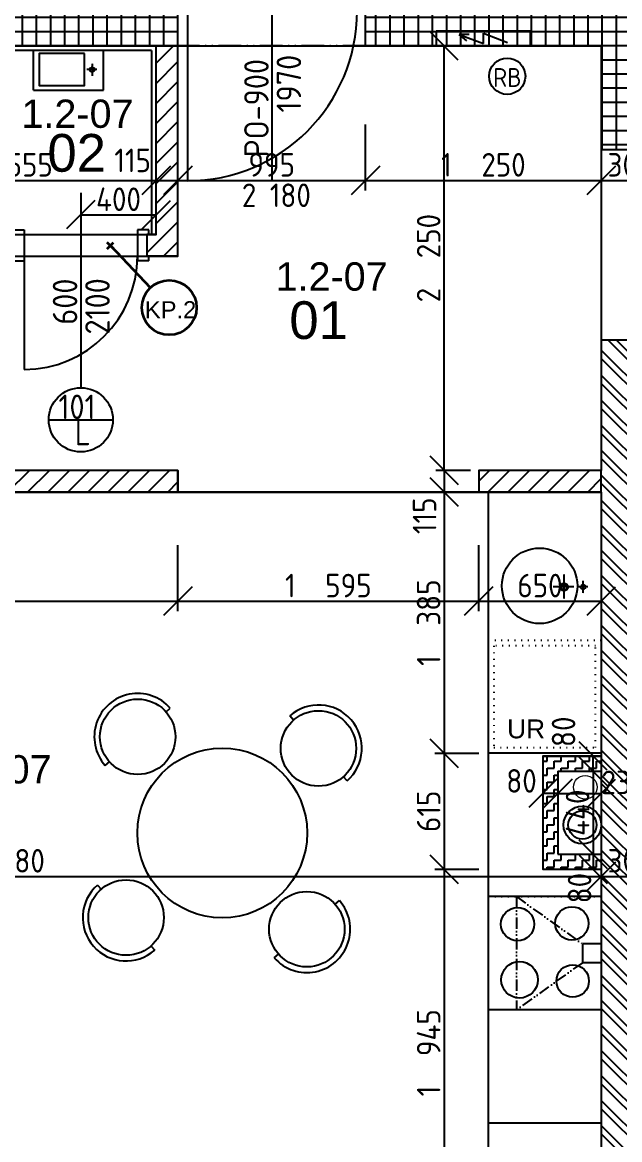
# Model space of a CAD drawing. Extents: x 4511820 to 5180432, y -1526536 to -944957.
# Drawn here: x 4990801 to 4993968, y -1344303 to -1338380 of the extents above; entities that cross this region are included whole.
import ezdxf

# ---------------------------------------------------------------- set-up
doc = ezdxf.new("R2010")
doc.units = 0
doc.header["$MEASUREMENT"] = 0
for name, pattern in [('ACAD_ISO07W100', [3.5, 0.5, -3]), ('ACAD_ISO12W100', [22, 12, -3, 0.5, -3, 0.5, -3]), ('DASHED', [0.75, 0.5, -0.25])]:
    doc.linetypes.add(name, pattern=pattern)
doc.layers.get('0').update_dxf_attribs({"linetype": 'CONTINUOUS'})
doc.layers.get('Defpoints').update_dxf_attribs({"color": 61, "linetype": 'CONTINUOUS'})
for name, color, linetype in [('DVERE', 45, 'CONTINUOUS'), ('KÓTY', 4, 'CONTINUOUS'), ('MÚRY', 1, 'CONTINUOUS'), ('Plochy', 41, 'CONTINUOUS'), ('POPIS', 7, 'CONTINUOUS'), ('POZEMOK', 7, 'CONTINUOUS'), ('TENKÁ', 7, 'CONTINUOUS'), ('ZARIADENIE', 47, 'CONTINUOUS'), ('ZARIADENIE1', 145, 'CONTINUOUS'), ('ZARIADOVACIE', 144, 'CONTINUOUS'), ('ZZ-elektro', 221, 'CONTINUOUS'), ('zz-vetr', 52, 'CONTINUOUS'), ('ŠRAFY', 82, 'CONTINUOUS')]:
    doc.layers.add(name, color=color, linetype=linetype)
doc.layers.add('preklady', color=74, linetype='CONTINUOUS', lineweight=35)
doc.layers.add('zz-kanal-splaskova', color=37, linetype='CONTINUOUS', lineweight=18)
doc.styles.add('ARIAL', font='arial.ttf')
doc.styles.add('STYLE1', font='isocp.shx')
doc.dimstyles.new('STANDARD-50', dxfattribs={"dimtxt": 125, "dimasz": 150, "dimexe": 10, "dimexo": 200, "dimgap": 20, "dimtad": 1, "dimdsep": 46, "dimlunit": 6, "dimtxsty": 'STYLE1', "dimblk1": 'OBLIQUE', "dimblk2": 'OBLIQUE', "dimsah": 1, "dimcen": 2.5, "dimse1": 1, "dimse2": 1, "dimadec": 0, "dimazin": 0, "dimtfac": 1, "dimtmove": 1, "dimatfit": 3, "dimldrblk": 'OBLIQUE', "dimfxl": 1, "dimtolj": 1, "dimtzin": 0, "dimarcsym": 0})
pattern_1 = [(90, (-3307273.674, 493071.734), (-75, 1e-14), []), (180, (-3307273.674, 493071.734), (-1e-14, -75), [])]
pattern_2 = [(45, (515270.5, 128041), (-53.0330086, 53.0330086), [])]

# ---------------------------------------------------------------- blocks, each defined once
blk = doc.blocks.new('_OBLIQUE')
at = {"color": 0, "linetype": 'ByBlock'}
blk.add_line((-0.5, -0.5), (0.5, 0.5), dxfattribs=at)
blk = doc.blocks.new('*D22126')
at = {"layer": 'Defpoints', "color": 0}
for p in [(4980571, -1338425.2), (5007401, -1346445.2), (4980571, -1348214.9)]:
    blk.add_point(p, dxfattribs=at)
at = {"layer": 'KÓTY', "color": 0, "lineweight": -2}
blk.add_line((5007401, -1348214.9), (4980571, -1348214.9), dxfattribs=at)
at = {"layer": 'KÓTY', "color": 0, "linetype": 'ByBlock', "lineweight": -2, "xscale": 150, "yscale": 150, "zscale": 150, "rotation": 180}
blk.add_blockref('_OBLIQUE', (4980571, -1348214.9), dxfattribs=at)
at = {"layer": 'KÓTY', "color": 0, "linetype": 'ByBlock', "lineweight": -2, "xscale": 150, "yscale": 150, "zscale": 150}
blk.add_blockref('_OBLIQUE', (5007401, -1348214.9), dxfattribs=at)
at = {"layer": 'KÓTY', "color": 0, "insert": (4993986, -1348132.3), "char_height": 125, "attachment_point": 5, "style": 'STYLE1'}
blk.add_mtext('\\A1;26ﾠ830', dxfattribs=at)
blk = doc.blocks.new('*D22128')
at = {"layer": 'Defpoints', "color": 0}
for p in [(4980571, -1342545.2), (5040921, -1342545.2), (5040921, -1348564.9)]:
    blk.add_point(p, dxfattribs=at)
at = {"layer": 'KÓTY', "color": 0, "lineweight": -2}
blk.add_line((4980571, -1348564.9), (5040921, -1348564.9), dxfattribs=at)
at = {"layer": 'KÓTY', "color": 0, "linetype": 'ByBlock', "lineweight": -2, "xscale": 150, "yscale": 150, "zscale": 150, "rotation": 180}
blk.add_blockref('_OBLIQUE', (4980571, -1348564.9), dxfattribs=at)
at = {"layer": 'KÓTY', "color": 0, "linetype": 'ByBlock', "lineweight": -2, "xscale": 150, "yscale": 150, "zscale": 150}
blk.add_blockref('_OBLIQUE', (5040921, -1348564.9), dxfattribs=at)
at = {"layer": 'KÓTY', "color": 0, "insert": (5010746, -1348482.3), "char_height": 125, "attachment_point": 5, "style": 'STYLE1'}
blk.add_mtext('\\A1;60ﾠ350', dxfattribs=at)
blk = doc.blocks.new('*D22129')
at = {"layer": 'Defpoints', "color": 0}
for p in [(4980951, -1342545.2), (4993951, -1345195.2), (4980951, -1349264.9)]:
    blk.add_point(p, dxfattribs=at)
at = {"layer": 'KÓTY', "color": 0, "lineweight": -2}
blk.add_line((4993951, -1349264.9), (4980951, -1349264.9), dxfattribs=at)
at = {"layer": 'KÓTY', "color": 0, "linetype": 'ByBlock', "lineweight": -2, "xscale": 150, "yscale": 150, "zscale": 150, "rotation": 180}
blk.add_blockref('_OBLIQUE', (4980951, -1349264.9), dxfattribs=at)
at = {"layer": 'KÓTY', "color": 0, "linetype": 'ByBlock', "lineweight": -2, "xscale": 150, "yscale": 150, "zscale": 150}
blk.add_blockref('_OBLIQUE', (4993951, -1349264.9), dxfattribs=at)
at = {"layer": 'KÓTY', "color": 0, "insert": (4987451, -1349182.3), "char_height": 125, "attachment_point": 5, "style": 'STYLE1'}
blk.add_mtext('\\A1;13ﾠ000', dxfattribs=at)
blk = doc.blocks.new('stol kruh')
at = {"layer": 'ZARIADENIE', "ltscale": 0.25}
for p, q in [((4441014, -1342243.9), (4441036.5, -1342224.1)), ((4441690.1, -1342287.3), (4441670.3, -1342264.8)), ((4440690.9, -1342527.6), (4440713.4, -1342507.8)), ((4441974.3, -1342610), (4441954.5, -1342587.5)), ((4440650.1, -1343161.8), (4440670, -1343184.3)), ((4441910.8, -1343263.8), (4441933.3, -1343244)), ((4440934.3, -1343484.5), (4440954.1, -1343507)), ((4441588.1, -1343548), (4441610.6, -1343528.2))]:
    blk.add_line(p, q, dxfattribs=at)
for centre, radius in [((4440863.7, -1342375.8), 200), ((4441822.3, -1342437.4), 200), ((4441312.2, -1342885.9), 450), ((4440802.1, -1343334.4), 200), ((4441760.7, -1343396), 200)]:
    blk.add_circle(centre, radius, dxfattribs=at)
for centre, start, end in [((4440863.7, -1342375.8), 41.28281, 221.28281), ((4441822.3, -1342437.4), 311.3675, 131.3675), ((4440802.1, -1343334.4), 131.3675, 311.3675), ((4441760.7, -1343396), 221.3675, 41.3675)]:
    blk.add_arc(centre, 230, start, end, dxfattribs=at)
blk = doc.blocks.new('*D22775')
at = {"layer": 'Defpoints', "color": 0}
for p in [(4987491, -1342907.5), (4993871, -1342907.5), (4993871, -1342907.5)]:
    blk.add_point(p, dxfattribs=at)
at = {"layer": 'KÓTY', "color": 0, "lineweight": -2}
blk.add_line((4987491, -1342907.5), (4993871, -1342907.5), dxfattribs=at)
at = {"layer": 'KÓTY', "color": 0, "linetype": 'ByBlock', "lineweight": -2, "xscale": 150, "yscale": 150, "zscale": 150, "rotation": 180}
blk.add_blockref('_OBLIQUE', (4987491, -1342907.5), dxfattribs=at)
at = {"layer": 'KÓTY', "color": 0, "linetype": 'ByBlock', "lineweight": -2, "xscale": 150, "yscale": 150, "zscale": 150}
blk.add_blockref('_OBLIQUE', (4993871, -1342907.5), dxfattribs=at)
at = {"layer": 'KÓTY', "color": 0, "insert": (4990681, -1342825), "char_height": 125, "attachment_point": 5, "style": 'STYLE1'}
blk.add_mtext('\\A1;6ﾠ380', dxfattribs=at)
blk = doc.blocks.new('*D22776')
at = {"layer": 'Defpoints', "color": 0}
for p in [(4993871, -1342907.5), (4994171, -1342907.5), (4994171, -1342907.5)]:
    blk.add_point(p, dxfattribs=at)
at = {"layer": 'KÓTY', "color": 0, "lineweight": -2}
blk.add_line((4993871, -1342907.5), (4994171, -1342907.5), dxfattribs=at)
at = {"layer": 'KÓTY', "color": 0, "linetype": 'ByBlock', "lineweight": -2, "xscale": 150, "yscale": 150, "zscale": 150, "rotation": 180}
blk.add_blockref('_OBLIQUE', (4993871, -1342907.5), dxfattribs=at)
at = {"layer": 'KÓTY', "color": 0, "linetype": 'ByBlock', "lineweight": -2, "xscale": 150, "yscale": 150, "zscale": 150}
blk.add_blockref('_OBLIQUE', (4994171, -1342907.5), dxfattribs=at)
at = {"layer": 'KÓTY', "color": 0, "insert": (4994021, -1342825), "char_height": 125, "attachment_point": 5, "style": 'STYLE1'}
blk.add_mtext('\\A1;300', dxfattribs=at)
blk = doc.blocks.new('*D22801')
at = {"layer": 'Defpoints', "color": 0}
for p in [(4991626, -1338505.2), (4992621, -1338505.2), (4992621, -1339218)]:
    blk.add_point(p, dxfattribs=at)
at = {"layer": 'KÓTY', "color": 0, "lineweight": -2}
blk.add_line((4991626, -1339218), (4992621, -1339218), dxfattribs=at)
at = {"layer": 'KÓTY', "color": 0, "linetype": 'ByBlock', "lineweight": -2, "xscale": 150, "yscale": 150, "zscale": 150, "rotation": 180}
blk.add_blockref('_OBLIQUE', (4991626, -1339218), dxfattribs=at)
at = {"layer": 'KÓTY', "color": 0, "linetype": 'ByBlock', "lineweight": -2, "xscale": 150, "yscale": 150, "zscale": 150}
blk.add_blockref('_OBLIQUE', (4992621, -1339218), dxfattribs=at)
at = {"layer": 'KÓTY', "color": 0, "insert": (4992123.5, -1339135.5), "char_height": 125, "attachment_point": 5, "style": 'STYLE1'}
blk.add_mtext('\\A1;995', dxfattribs=at)
blk = doc.blocks.new('*D22802')
at = {"layer": 'Defpoints', "color": 0}
for p in [(4992621, -1338505.2), (4993871, -1338505.2), (4993871, -1339218)]:
    blk.add_point(p, dxfattribs=at)
at = {"layer": 'KÓTY', "color": 0, "lineweight": -2}
blk.add_line((4992621, -1339218), (4993871, -1339218), dxfattribs=at)
at = {"layer": 'KÓTY', "color": 0, "linetype": 'ByBlock', "lineweight": -2, "xscale": 150, "yscale": 150, "zscale": 150, "rotation": 180}
blk.add_blockref('_OBLIQUE', (4992621, -1339218), dxfattribs=at)
at = {"layer": 'KÓTY', "color": 0, "linetype": 'ByBlock', "lineweight": -2, "xscale": 150, "yscale": 150, "zscale": 150}
blk.add_blockref('_OBLIQUE', (4993871, -1339218), dxfattribs=at)
at = {"layer": 'KÓTY', "color": 0, "insert": (4993246, -1339135.5), "char_height": 125, "attachment_point": 5, "style": 'STYLE1'}
blk.add_mtext('\\A1;1ﾠ250', dxfattribs=at)
blk = doc.blocks.new('*D22803')
at = {"layer": 'Defpoints', "color": 0}
for p in [(4993871, -1338505.2), (4994171, -1339218), (4994171, -1339218)]:
    blk.add_point(p, dxfattribs=at)
at = {"layer": 'KÓTY', "color": 0, "lineweight": -2}
blk.add_line((4993871, -1339218), (4994171, -1339218), dxfattribs=at)
at = {"layer": 'KÓTY', "color": 0, "linetype": 'ByBlock', "lineweight": -2, "xscale": 150, "yscale": 150, "zscale": 150, "rotation": 180}
blk.add_blockref('_OBLIQUE', (4993871, -1339218), dxfattribs=at)
at = {"layer": 'KÓTY', "color": 0, "linetype": 'ByBlock', "lineweight": -2, "xscale": 150, "yscale": 150, "zscale": 150}
blk.add_blockref('_OBLIQUE', (4994171, -1339218), dxfattribs=at)
at = {"layer": 'KÓTY', "color": 0, "insert": (4994021, -1339135.5), "char_height": 125, "attachment_point": 5, "style": 'STYLE1'}
blk.add_mtext('\\A1;300', dxfattribs=at)
blk = doc.blocks.new('*D22810')
at = {"layer": 'Defpoints', "color": 0}
for p in [(4989956, -1338505.2), (4991511, -1338505.2), (4991511, -1339218)]:
    blk.add_point(p, dxfattribs=at)
at = {"layer": 'KÓTY', "color": 0, "lineweight": -2}
blk.add_line((4989956, -1339218), (4991511, -1339218), dxfattribs=at)
at = {"layer": 'KÓTY', "color": 0, "linetype": 'ByBlock', "lineweight": -2, "xscale": 150, "yscale": 150, "zscale": 150, "rotation": 180}
blk.add_blockref('_OBLIQUE', (4989956, -1339218), dxfattribs=at)
at = {"layer": 'KÓTY', "color": 0, "linetype": 'ByBlock', "lineweight": -2, "xscale": 150, "yscale": 150, "zscale": 150}
blk.add_blockref('_OBLIQUE', (4991511, -1339218), dxfattribs=at)
at = {"layer": 'KÓTY', "color": 0, "insert": (4990733.5, -1339135.5), "char_height": 125, "attachment_point": 5, "style": 'STYLE1'}
blk.add_mtext('\\A1;1ﾠ555', dxfattribs=at)
blk = doc.blocks.new('*D22811')
at = {"layer": 'Defpoints', "color": 0}
for p in [(4991511, -1339218), (4991626, -1339218), (4991626, -1339218)]:
    blk.add_point(p, dxfattribs=at)
at = {"layer": 'KÓTY', "color": 0, "lineweight": -2}
blk.add_line((4991511, -1339218), (4991626, -1339218), dxfattribs=at)
at = {"layer": 'KÓTY', "color": 0, "linetype": 'ByBlock', "lineweight": -2, "xscale": 150, "yscale": 150, "zscale": 150, "rotation": 180}
blk.add_blockref('_OBLIQUE', (4991511, -1339218), dxfattribs=at)
at = {"layer": 'KÓTY', "color": 0, "linetype": 'ByBlock', "lineweight": -2, "xscale": 150, "yscale": 150, "zscale": 150}
blk.add_blockref('_OBLIQUE', (4991626, -1339218), dxfattribs=at)
at = {"layer": 'KÓTY', "color": 0, "insert": (4991386, -1339112), "char_height": 125, "attachment_point": 5, "style": 'STYLE1'}
blk.add_mtext('\\A1;115', dxfattribs=at)
blk = doc.blocks.new('*D22826')
at = {"layer": 'Defpoints', "color": 0}
for p in [(4991511, -1339400.5), (4991111, -1339505.2), (4991511, -1339505.2)]:
    blk.add_point(p, dxfattribs=at)
at = {"layer": 'KÓTY', "color": 0, "lineweight": -2}
blk.add_line((4991111, -1339400.5), (4991511, -1339400.5), dxfattribs=at)
at = {"layer": 'KÓTY', "color": 0, "linetype": 'ByBlock', "lineweight": -2, "xscale": 150, "yscale": 150, "zscale": 150, "rotation": 180}
blk.add_blockref('_OBLIQUE', (4991111, -1339400.5), dxfattribs=at)
at = {"layer": 'KÓTY', "color": 0, "linetype": 'ByBlock', "lineweight": -2, "xscale": 150, "yscale": 150, "zscale": 150}
blk.add_blockref('_OBLIQUE', (4991511, -1339400.5), dxfattribs=at)
at = {"layer": 'KÓTY', "color": 0, "insert": (4991311, -1339318), "char_height": 125, "attachment_point": 5, "style": 'STYLE1'}
blk.add_mtext('\\A1;400', dxfattribs=at)
blk = doc.blocks.new('*D22830')
at = {"layer": 'Defpoints', "color": 0}
for p in [(4987491, -1340870.2), (4991626, -1340870.2), (4991626, -1341448.5)]:
    blk.add_point(p, dxfattribs=at)
at = {"layer": 'KÓTY', "color": 0, "lineweight": -2}
blk.add_line((4987491, -1341448.5), (4991626, -1341448.5), dxfattribs=at)
at = {"layer": 'KÓTY', "color": 0, "linetype": 'ByBlock', "lineweight": -2, "xscale": 150, "yscale": 150, "zscale": 150, "rotation": 180}
blk.add_blockref('_OBLIQUE', (4987491, -1341448.5), dxfattribs=at)
at = {"layer": 'KÓTY', "color": 0, "linetype": 'ByBlock', "lineweight": -2, "xscale": 150, "yscale": 150, "zscale": 150}
blk.add_blockref('_OBLIQUE', (4991626, -1341448.5), dxfattribs=at)
at = {"layer": 'KÓTY', "color": 0, "insert": (4989558.5, -1341366), "char_height": 125, "attachment_point": 5, "style": 'STYLE1'}
blk.add_mtext('\\A1;4ﾠ135', dxfattribs=at)
blk = doc.blocks.new('*D22833')
at = {"layer": 'Defpoints', "color": 0}
for p in [(4992871, -1338505.2), (4993038, -1338505.2), (4993221, -1340755.2)]:
    blk.add_point(p, dxfattribs=at)
at = {"layer": 'KÓTY', "color": 0, "lineweight": -2}
blk.add_line((4993038, -1340755.2), (4993038, -1338505.2), dxfattribs=at)
at = {"layer": 'KÓTY', "color": 0, "linetype": 'ByBlock', "lineweight": -2, "xscale": 150, "yscale": 150, "zscale": 150}
for p, rotation in [((4993038, -1338505.2), 90), ((4993038, -1340755.2), 270)]:
    blk.add_blockref('_OBLIQUE', p, dxfattribs=dict(at, rotation=rotation))
at = {"layer": 'KÓTY', "color": 0, "insert": (4992955.5, -1339630.2), "char_height": 125, "attachment_point": 5, "rotation": 90, "style": 'STYLE1'}
blk.add_mtext('\\A1;2ﾠ250', dxfattribs=at)
blk = doc.blocks.new('*D22834')
at = {"layer": 'Defpoints', "color": 0}
for p in [(4993221, -1340755.2), (4992871, -1340870.2), (4993038, -1340870.2)]:
    blk.add_point(p, dxfattribs=at)
at = {"layer": 'KÓTY', "color": 0, "lineweight": -2}
blk.add_line((4993038, -1340755.2), (4993038, -1340870.2), dxfattribs=at)
at = {"layer": 'KÓTY', "color": 0, "linetype": 'ByBlock', "lineweight": -2, "xscale": 150, "yscale": 150, "zscale": 150}
for p, rotation in [((4993038, -1340755.2), 90), ((4993038, -1340870.2), 270)]:
    blk.add_blockref('_OBLIQUE', p, dxfattribs=dict(at, rotation=rotation))
at = {"layer": 'KÓTY', "color": 0, "insert": (4992934, -1340996), "char_height": 125, "attachment_point": 5, "rotation": 90, "style": 'STYLE1'}
blk.add_mtext('\\A1;115', dxfattribs=at)
blk = doc.blocks.new('*D22835')
at = {"layer": 'Defpoints', "color": 0}
for p in [(4993641, -1342335.2), (4993871, -1342335.2), (4993871, -1342467.5)]:
    blk.add_point(p, dxfattribs=at)
at = {"layer": 'KÓTY', "color": 0, "lineweight": -2}
blk.add_line((4993641, -1342467.5), (4993871, -1342467.5), dxfattribs=at)
at = {"layer": 'KÓTY', "color": 0, "linetype": 'ByBlock', "lineweight": -2, "xscale": 150, "yscale": 150, "zscale": 150, "rotation": 180}
blk.add_blockref('_OBLIQUE', (4993641, -1342467.5), dxfattribs=at)
at = {"layer": 'KÓTY', "color": 0, "linetype": 'ByBlock', "lineweight": -2, "xscale": 150, "yscale": 150, "zscale": 150}
blk.add_blockref('_OBLIQUE', (4993871, -1342467.5), dxfattribs=at)
at = {"layer": 'KÓTY', "color": 0, "insert": (4993988.5, -1342409.5), "char_height": 125, "attachment_point": 5, "style": 'STYLE1'}
blk.add_mtext('\\A1;230', dxfattribs=at)
blk = doc.blocks.new('*D22836')
at = {"layer": 'Defpoints', "color": 0}
for p in [(4993561, -1342467.5), (4993561, -1342467.5), (4993641, -1342467.5)]:
    blk.add_point(p, dxfattribs=at)
at = {"layer": 'KÓTY', "color": 0, "lineweight": -2}
blk.add_line((4993641, -1342467.5), (4993561, -1342467.5), dxfattribs=at)
at = {"layer": 'KÓTY', "color": 0, "linetype": 'ByBlock', "lineweight": -2, "xscale": 150, "yscale": 150, "zscale": 150, "rotation": 180}
blk.add_blockref('_OBLIQUE', (4993561, -1342467.5), dxfattribs=at)
at = {"layer": 'KÓTY', "color": 0, "linetype": 'ByBlock', "lineweight": -2, "xscale": 150, "yscale": 150, "zscale": 150}
blk.add_blockref('_OBLIQUE', (4993641, -1342467.5), dxfattribs=at)
at = {"layer": 'KÓTY', "color": 0, "insert": (4993448, -1342401.5), "char_height": 125, "attachment_point": 5, "style": 'STYLE1'}
blk.add_mtext('\\A1;80', dxfattribs=at)
blk = doc.blocks.new('*D22837')
at = {"layer": 'Defpoints', "color": 0}
for p in [(4993828, -1342270.2), (4993828, -1342270.2), (4993828, -1342350.2)]:
    blk.add_point(p, dxfattribs=at)
at = {"layer": 'KÓTY', "color": 0, "lineweight": -2}
blk.add_line((4993828, -1342350.2), (4993828, -1342270.2), dxfattribs=at)
at = {"layer": 'KÓTY', "color": 0, "linetype": 'ByBlock', "lineweight": -2, "xscale": 150, "yscale": 150, "zscale": 150}
for p, rotation in [((4993828, -1342270.2), 90), ((4993828, -1342350.2), 270)]:
    blk.add_blockref('_OBLIQUE', p, dxfattribs=dict(at, rotation=rotation))
at = {"layer": 'KÓTY', "color": 0, "insert": (4993671, -1342141), "char_height": 125, "attachment_point": 5, "rotation": 90, "style": 'STYLE1'}
blk.add_mtext('\\A1;80', dxfattribs=at)
blk = doc.blocks.new('*D22838')
at = {"layer": 'Defpoints', "color": 0}
for p in [(4993701, -1342790.2), (4993701, -1342870.2), (4993828, -1342870.2)]:
    blk.add_point(p, dxfattribs=at)
at = {"layer": 'KÓTY', "color": 0, "lineweight": -2}
blk.add_line((4993828, -1342790.2), (4993828, -1342870.2), dxfattribs=at)
at = {"layer": 'KÓTY', "color": 0, "linetype": 'ByBlock', "lineweight": -2, "xscale": 150, "yscale": 150, "zscale": 150}
for p, rotation in [((4993828, -1342790.2), 90), ((4993828, -1342870.2), 270)]:
    blk.add_blockref('_OBLIQUE', p, dxfattribs=dict(at, rotation=rotation))
at = {"layer": 'KÓTY', "color": 0, "insert": (4993756, -1342970), "char_height": 125, "attachment_point": 5, "rotation": 90, "style": 'STYLE1'}
blk.add_mtext('\\A1;80', dxfattribs=at)
blk = doc.blocks.new('*D22839')
at = {"layer": 'Defpoints', "color": 0}
for p in [(4993871, -1340870.2), (4993038, -1342255.2), (4993621, -1342255.2)]:
    blk.add_point(p, dxfattribs=at)
at = {"layer": 'KÓTY', "color": 0, "lineweight": -2}
blk.add_line((4993038, -1340870.2), (4993038, -1342255.2), dxfattribs=at)
at = {"layer": 'KÓTY', "color": 0, "linetype": 'ByBlock', "lineweight": -2, "xscale": 150, "yscale": 150, "zscale": 150}
for p, rotation in [((4993038, -1340870.2), 90), ((4993038, -1342255.2), 270)]:
    blk.add_blockref('_OBLIQUE', p, dxfattribs=dict(at, rotation=rotation))
at = {"layer": 'KÓTY', "color": 0, "insert": (4992955.5, -1341562.7), "char_height": 125, "attachment_point": 5, "rotation": 90, "style": 'STYLE1'}
blk.add_mtext('\\A1;1ﾠ385', dxfattribs=at)
blk = doc.blocks.new('*D22840')
at = {"layer": 'Defpoints', "color": 0}
for p in [(4993621, -1342255.2), (4993038, -1342870.2), (4993621, -1342870.2)]:
    blk.add_point(p, dxfattribs=at)
at = {"layer": 'KÓTY', "color": 0, "lineweight": -2}
blk.add_line((4993038, -1342255.2), (4993038, -1342870.2), dxfattribs=at)
at = {"layer": 'KÓTY', "color": 0, "linetype": 'ByBlock', "lineweight": -2, "xscale": 150, "yscale": 150, "zscale": 150}
for p, rotation in [((4993038, -1342255.2), 90), ((4993038, -1342870.2), 270)]:
    blk.add_blockref('_OBLIQUE', p, dxfattribs=dict(at, rotation=rotation))
at = {"layer": 'KÓTY', "color": 0, "insert": (4992955.5, -1342562.7), "char_height": 125, "attachment_point": 5, "rotation": 90, "style": 'STYLE1'}
blk.add_mtext('\\A1;615', dxfattribs=at)
blk = doc.blocks.new('*D22841')
at = {"layer": 'Defpoints', "color": 0}
for p in [(4993621, -1342870.2), (4993038, -1344815.2), (4993621, -1344815.2)]:
    blk.add_point(p, dxfattribs=at)
at = {"layer": 'KÓTY', "color": 0, "lineweight": -2}
blk.add_line((4993038, -1342870.2), (4993038, -1344815.2), dxfattribs=at)
at = {"layer": 'KÓTY', "color": 0, "linetype": 'ByBlock', "lineweight": -2, "xscale": 150, "yscale": 150, "zscale": 150}
for p, rotation in [((4993038, -1342870.2), 90), ((4993038, -1344815.2), 270)]:
    blk.add_blockref('_OBLIQUE', p, dxfattribs=dict(at, rotation=rotation))
at = {"layer": 'KÓTY', "color": 0, "insert": (4992955.5, -1343842.7), "char_height": 125, "attachment_point": 5, "rotation": 90, "style": 'STYLE1'}
blk.add_mtext('\\A1;1ﾠ945', dxfattribs=at)
blk = doc.blocks.new('*D23391')
at = {"layer": 'Defpoints', "color": 0}
for p in [(4993828, -1342350.2), (4993828, -1342790.2), (4993828, -1342790.2)]:
    blk.add_point(p, dxfattribs=at)
at = {"layer": 'KÓTY', "color": 0, "lineweight": -2}
blk.add_line((4993828, -1342350.2), (4993828, -1342790.2), dxfattribs=at)
at = {"layer": 'KÓTY', "color": 0, "linetype": 'ByBlock', "lineweight": -2, "xscale": 150, "yscale": 150, "zscale": 150}
for p, rotation in [((4993828, -1342350.2), 90), ((4993828, -1342790.2), 270)]:
    blk.add_blockref('_OBLIQUE', p, dxfattribs=dict(at, rotation=rotation))
at = {"layer": 'KÓTY', "color": 0, "insert": (4993745.5, -1342570.2), "char_height": 125, "attachment_point": 5, "rotation": 90, "style": 'STYLE1'}
blk.add_mtext('\\A1;440', dxfattribs=at)
blk = doc.blocks.new('*D31579')
at = {"layer": 'Defpoints', "color": 0}
for p in [(4991626, -1340870.2), (4993221, -1340870.2), (4993221, -1341448.5)]:
    blk.add_point(p, dxfattribs=at)
at = {"layer": 'KÓTY', "color": 0, "lineweight": -2, "ltscale": 25}
blk.add_line((4991626, -1341448.5), (4993221, -1341448.5), dxfattribs=at)
at = {"layer": 'KÓTY', "color": 0, "linetype": 'ByBlock', "lineweight": -2, "xscale": 150, "yscale": 150, "zscale": 150, "rotation": 180}
blk.add_blockref('_OBLIQUE', (4991626, -1341448.5), dxfattribs=at)
at = {"layer": 'KÓTY', "color": 0, "linetype": 'ByBlock', "lineweight": -2, "xscale": 150, "yscale": 150, "zscale": 150}
blk.add_blockref('_OBLIQUE', (4993221, -1341448.5), dxfattribs=at)
at = {"layer": 'KÓTY', "color": 0, "insert": (4992423.5, -1341366), "char_height": 125, "attachment_point": 5, "style": 'STYLE1'}
blk.add_mtext('\\A1;1ﾠ595', dxfattribs=at)
blk = doc.blocks.new('*D31580')
at = {"layer": 'Defpoints', "color": 0}
for p in [(4993221, -1340870.2), (4993871, -1340870.2), (4993871, -1341448.5)]:
    blk.add_point(p, dxfattribs=at)
at = {"layer": 'KÓTY', "color": 0, "lineweight": -2, "ltscale": 25}
blk.add_line((4993221, -1341448.5), (4993871, -1341448.5), dxfattribs=at)
at = {"layer": 'KÓTY', "color": 0, "linetype": 'ByBlock', "lineweight": -2, "xscale": 150, "yscale": 150, "zscale": 150, "rotation": 180}
blk.add_blockref('_OBLIQUE', (4993221, -1341448.5), dxfattribs=at)
at = {"layer": 'KÓTY', "color": 0, "linetype": 'ByBlock', "lineweight": -2, "xscale": 150, "yscale": 150, "zscale": 150}
blk.add_blockref('_OBLIQUE', (4993871, -1341448.5), dxfattribs=at)
at = {"layer": 'KÓTY', "color": 0, "insert": (4993546, -1341366), "char_height": 125, "attachment_point": 5, "style": 'STYLE1'}
blk.add_mtext('\\A1;650', dxfattribs=at)

msp = doc.modelspace()

# ---------------------------------------------------------------- hatches: boundary and pattern name
at = {"layer": 'ŠRAFY', "ltscale": 0.25}
h = msp.add_hatch(dxfattribs=at)
h.set_pattern_fill('ANSI37', color=256, scale=600, angle=45)
h.set_pattern_definition(pattern_1)
h.paths.add_polyline_path([(4992626, -1338320.191), (4992621, -1338320.191), (4992621, -1338505.191), (4993871, -1338505.191), (4993871, -1339055.191), (4994171, -1339055.191), (4994171, -1338375.191), (4994171, -1338210.191), (4994171, -1337930.191), (4993986, -1337930.191), (4993986, -1337895.191), (4993871, -1337895.191), (4993871, -1338205.191), (4992626, -1338205.191)])
h = msp.add_hatch(dxfattribs=at)
h.set_pattern_fill('ANSI37', color=256, scale=600, angle=45)
h.set_pattern_definition(pattern_1)
h.paths.add_polyline_path([(4990196, -1338205.191), (4990116, -1338205.191), (4988246, -1338205.191), (4988081, -1338205.191), (4987376, -1338205.191), (4987376, -1338505.191), (4987491, -1338505.191), (4989841, -1338505.191), (4989956, -1338505.191), (4991511, -1338505.191), (4991626, -1338505.191), (4991626, -1338320.191), (4991671, -1338320.191), (4991671, -1338205.191)])
h = msp.add_hatch(dxfattribs=at)
h.set_pattern_fill('ANSI31', color=256, scale=600, style=0)
h.set_pattern_definition(pattern_2)
h.paths.add_polyline_path([(4991461, -1339505.191), (4991461, -1339620.191), (4991471, -1339620.191), (4991626, -1339620.191), (4991626, -1338505.191), (4991511, -1338505.191), (4991511, -1339505.191), (4991486, -1339505.191), (4991471, -1339505.191)])
at = {"layer": 'ŠRAFY'}
h = msp.add_hatch(dxfattribs=at)
h.set_pattern_fill('ANSI32', color=256, scale=250, angle=90)
h.paths.add_polyline_path([(4993871, -1342255.191), (4993871, -1342335.191), (4993871, -1342535.191), (4993871, -1342615.191), (4993871, -1343015.191), (4993871, -1343265.191), (4993871, -1343365.191), (4993871, -1343615.191), (4993871, -1344215.191), (4993871, -1344815.191), (4994171, -1344815.191), (4994171, -1340180.191), (4994171, -1340065.191), (4993871, -1340065.191), (4993871, -1340755.191), (4993871, -1340870.191), (4993871, -1341655.191)])
at = {"layer": 'ŠRAFY', "ltscale": 0.25}
h = msp.add_hatch(dxfattribs=at)
h.set_pattern_fill('ANSI31', color=256, scale=600, style=0)
h.set_pattern_definition(pattern_2)
h.paths.add_polyline_path([(4987491, -1340870.191), (4991626, -1340870.191), (4991626, -1340755.191), (4989956, -1340755.191), (4989956, -1340705.191), (4989841, -1340705.191), (4989841, -1340755.191), (4987491, -1340755.191)])
h = msp.add_hatch(dxfattribs=at)
h.set_pattern_fill('ANSI31', color=256, scale=600, style=0)
h.set_pattern_definition(pattern_2)
h.paths.add_polyline_path([(4993871, -1340870.191), (4993871, -1340755.191), (4993221, -1340755.191), (4993221, -1340870.191)])
h = msp.add_hatch(dxfattribs=at)
h.set_pattern_fill('ZIGZAG', color=256, scale=300, style=0)
h.set_pattern_definition([(0, (-68841.5, 128041), (37.5, 37.5), [37.5, -37.5]), (90, (-68804, 128041), (-37.5, 37.5), [37.5, -37.5])])
h.paths.add_polyline_path([(4993871, -1342270.191), (4993561, -1342270.191), (4993561, -1342870.191), (4993871, -1342870.191), (4993871, -1342790.191), (4993641, -1342790.191), (4993641, -1342350.191), (4993871, -1342350.191)])

# ---------------------------------------------------------------- linework, layer by layer
at = {"layer": 'DVERE', "ltscale": 0.25}
for p, q in [((4992126, -1339220.191), (4992126, -1337740.691)), ((4991111, -1339283.535), (4991111, -1340317.191)), ((4990751, -1339480.191), (4990811, -1339480.191)), ((4990811, -1339480.191), (4990811, -1339645.191)), ((4990811, -1339505.191), (4991411, -1339505.191)), ((4991411, -1339480.191), (4991411, -1339645.191)), ((4991471, -1339480.191), (4991411, -1339480.191)), ((4991471, -1339505.191), (4991471, -1339480.191)), ((4990751, -1339645.191), (4990811, -1339645.191)), ((4990811, -1339620.191), (4991411, -1339620.191)), ((4990811, -1339620.191), (4990811, -1340220.191)), ((4991471, -1339645.191), (4991411, -1339645.191)), ((4991471, -1339645.191), (4991471, -1339620.191)), ((4990941, -1340487.191), (4991281, -1340487.191))]:
    msp.add_line(p, q, dxfattribs=at)
at = {"layer": 'DVERE'}
msp.add_line((4991676, -1338320.191), (4991676, -1339220.191), dxfattribs=at)
at = {"layer": 'DVERE', "ltscale": 0.25}
msp.add_circle((4991111, -1340487.191), 170, dxfattribs=at)
at = {"layer": 'DVERE'}
msp.add_arc((4991676, -1338320.191), 900, 270, 0, dxfattribs=at)
at = {"layer": 'DVERE', "ltscale": 0.25}
msp.add_arc((4990811, -1339620.191), 600, 270, 0, dxfattribs=at)
at = {"layer": 'KÓTY', "ltscale": 25}
for p, q in [((4992621, -1339271.422), (4992621, -1338921.422)), ((4991626, -1341501.903), (4991626, -1341151.903)), ((4993221, -1341501.903), (4993221, -1341151.903))]:
    msp.add_line(p, q, dxfattribs=at)
at = {"layer": 'KÓTY'}
for p, q in [((4993177, -1340755.191), (4992994, -1340755.191)), ((4992989, -1342255.191), (4993222, -1342255.191)), ((4992989, -1342870.191), (4993222, -1342870.191))]:
    msp.add_line(p, q, dxfattribs=at)
at = {"layer": 'MÚRY', "ltscale": 0.25}
for p, q in [((4991626, -1339620.191), (4991626, -1338320.191)), ((4991511, -1339505.191), (4991511, -1338505.191)), ((4991511, -1339505.191), (4991461, -1339505.191)), ((4991461, -1339505.191), (4991461, -1339620.191)), ((4991626, -1339620.191), (4991461, -1339620.191))]:
    msp.add_line(p, q, dxfattribs=at)
at = {"layer": 'MÚRY'}
for p, q in [((4992621, -1338505.191), (4992621, -1338320.191)), ((4989956, -1338505.191), (4991511, -1338505.191)), ((4992621, -1338505.191), (4993871, -1338505.191)), ((4993871, -1338505.191), (4993871, -1339055.191)), ((4994171, -1339055.191), (4993871, -1339055.191)), ((4993871, -1340065.191), (4993871, -1340755.191)), ((4994171, -1340065.191), (4993871, -1340065.191)), ((4991626, -1340755.191), (4989956, -1340755.191)), ((4991626, -1340755.191), (4991626, -1340870.191)), ((4993871, -1340755.191), (4993221, -1340755.191)), ((4993221, -1340755.191), (4993221, -1340870.191)), ((4991626, -1340870.191), (4987491, -1340870.191)), ((4993871, -1340870.191), (4992871, -1340870.191)), ((4993871, -1340870.191), (4993871, -1342270.191)), ((4993561, -1342270.191), (4993871, -1342270.191)), ((4993561, -1342270.191), (4993561, -1342870.191)), ((4993641, -1342350.191), (4993641, -1342790.191)), ((4993641, -1342350.191), (4993871, -1342350.191)), ((4993871, -1342350.191), (4993871, -1342790.191)), ((4993641, -1342790.191), (4993871, -1342790.191)), ((4993561, -1342870.191), (4993871, -1342870.191)), ((4993871, -1342870.191), (4993871, -1344815.191))]:
    msp.add_line(p, q, dxfattribs=at)
at = {"layer": 'Plochy'}
for points in [[(4989956, -1340755.191), (4989956, -1339620.191), (4991626, -1339620.191), (4991626, -1338505.191), (4993871, -1338505.191), (4993871, -1340755.191), (4993221, -1340755.191), (4993221, -1340870.191), (4991626, -1340870.191), (4991626, -1340755.191)], [(4991511, -1338505.191), (4990071, -1338505.191), (4990071, -1339505.191), (4991511, -1339505.191)], [(4987491, -1340870.191), (4993871, -1340870.191), (4993871, -1342270.191), (4993561, -1342270.191), (4993561, -1342870.191), (4993871, -1342870.191), (4993871, -1344815.191), (4987531, -1344815.191), (4987491, -1344815.191)]]:
    msp.add_lwpolyline(points, close=True, dxfattribs=at)
at = {"layer": 'POZEMOK'}
msp.add_line((4993871, -1342255.191), (4993271, -1342255.191), dxfattribs=at)
at = {"layer": 'preklady'}
for p, q in [((4991251.382, -1339580.616), (4991284.616, -1339547.382)), ((4991284.617, -1339580.617), (4991251.383, -1339547.383)), ((4991268, -1339564), (4991480.095, -1339787.101))]:
    msp.add_line(p, q, dxfattribs=at)
at = {"layer": 'preklady', "ltscale": 0.25}
msp.add_circle((4991580, -1339892.191), 145, dxfattribs=at)
at = {"layer": 'TENKÁ'}
for p, q in [((4991511, -1338505.191), (4991626, -1338505.191)), ((4993871, -1340870.191), (4993871, -1340755.191)), ((4993871, -1342270.191), (4993871, -1342350.191)), ((4993871, -1342790.191), (4993871, -1342870.191))]:
    msp.add_line(p, q, dxfattribs=at)
at = {"layer": 'TENKÁ', "linetype": 'ACAD_ISO12W100', "ltscale": 10}
for p, q in [((4992621, -1338505.191), (4991626, -1338505.191)), ((4993871, -1339055.191), (4993871, -1340065.191))]:
    msp.add_line(p, q, dxfattribs=at)
at = {"layer": 'TENKÁ', "ltscale": 0.25}
for q in [(4990096, -1338530.191), (4991486, -1339505.191)]:
    msp.add_line((4991486, -1338530.191), q, dxfattribs=at)
at = {"layer": 'TENKÁ', "linetype": 'ACAD_ISO07W100', "ltscale": 10}
msp.add_line((4992871, -1340870.191), (4991626, -1340870.191), dxfattribs=at)
at = {"layer": 'ZARIADENIE1', "color": 8, "ltscale": 0.25}
for p, q in [((4993271, -1340870.191), (4993271, -1344815.191)), ((4993871, -1343015.191), (4993271, -1343015.191)), ((4993771, -1343265.191), (4993771, -1343365.191)), ((4993871, -1343265.191), (4993771, -1343265.191)), ((4993871, -1343365.191), (4993771, -1343365.191)), ((4993871, -1343615.191), (4993271, -1343615.191)), ((4993871, -1343615.191), (4993271, -1343615.191)), ((4993871, -1343615.191), (4993271, -1343615.191)), ((4993871, -1344215.191), (4993271, -1344215.191))]:
    msp.add_line(p, q, dxfattribs=at)
at = {"layer": 'ZARIADENIE1', "color": 8, "linetype": 'DASHED'}
for p, q in [((4993674.231, -1341436.152), (4993674.231, -1341304.699)), ((4993774.654, -1341406.028), (4993774.654, -1341340.301)), ((4993724.896, -1341373.164), (4993615.351, -1341373.164)), ((4993799.301, -1341373.164), (4993747.268, -1341373.164))]:
    msp.add_line(p, q, dxfattribs=at)
at = {"layer": 'ZARIADENIE1', "color": 8, "linetype": 'ACAD_ISO07W100', "ltscale": 10}
for p, q in [((4993271, -1341655.191), (4993871, -1341655.191)), ((4993271, -1343015.191), (4993871, -1343015.191))]:
    msp.add_line(p, q, dxfattribs=at)
at = {"layer": 'ZARIADENIE1', "color": 8, "linetype": 'ACAD_ISO12W100', "ltscale": 5}
for p, q in [((4993421, -1343015.191), (4993771, -1343265.191)), ((4993421, -1343015.191), (4993421, -1343615.191)), ((4993771, -1343365.191), (4993421, -1343615.191))]:
    msp.add_line(p, q, dxfattribs=at)
at = {"layer": 'ZARIADENIE1', "color": 8, "linetype": 'ACAD_ISO07W100', "ltscale": 10}
msp.add_lwpolyline([(4993841, -1341685.191), (4993301, -1341685.191), (4993301, -1342225.191), (4993841, -1342225.191)], close=True, dxfattribs=at)
at = {"layer": 'ZARIADENIE1', "color": 8, "ltscale": 0.25}
for centre, radius in [((4993544.088, -1341367.316), 200), ((4993426.924, -1343161.035), 88.387), ((4993715.235, -1343156.64), 88.387), ((4993437.446, -1343455.994), 96.805), ((4993719.443, -1343462.315), 86.283)]:
    msp.add_circle(centre, radius, dxfattribs=at)
at = {"layer": 'ZARIADENIE1', "color": 8, "linetype": 'Continuous'}
for centre, radius in [((4993673.964, -1341373.437), 20.877), ((4993674.231, -1341373.164), 14.781)]:
    msp.add_circle(centre, radius, dxfattribs=at)
at = {"layer": 'ZARIADENIE1', "color": 8, "linetype": 'DASHED'}
msp.add_circle((4993774.654, -1341373.478), 12.931, dxfattribs=at)
at = {"layer": 'ZARIADOVACIE', "linetype": 'Continuous'}
for p, q in [((4990861, -1338740.191), (4990861, -1338530.191)), ((4991231, -1338740.191), (4991231, -1338530.191)), ((4990861, -1338740.191), (4991231, -1338740.191))]:
    msp.add_line(p, q, dxfattribs=at)
at = {"layer": 'ZARIADOVACIE', "linetype": 'DASHED'}
for p, q in [((4991195.899, -1338630.753), (4991143.865, -1338630.753)), ((4991171.251, -1338597.89), (4991171.251, -1338663.617))]:
    msp.add_line(p, q, dxfattribs=at)
at = {"layer": 'ZARIADOVACIE', "linetype": 'Continuous'}
msp.add_lwpolyline([(4991130.431, -1338545.918), (4990890.104, -1338545.918), (4990890.104, -1338715.589), (4991130.431, -1338715.589)], close=True, dxfattribs=at)
at = {"layer": 'ZARIADOVACIE', "linetype": 'DASHED'}
msp.add_circle((4991171.252, -1338630.44), 12.931, dxfattribs=at)
at = {"layer": 'ZZ-elektro'}
for p, q in [((4992996, -1338425.191), (4992996, -1338505.191)), ((4992996, -1338425.191), (4993496, -1338425.191)), ((4993117.507, -1338443.79), (4993246, -1338492.074)), ((4993170.813, -1338445.113), (4993117.507, -1338443.79)), ((4993158.493, -1338477.899), (4993117.507, -1338443.79)), ((4993246, -1338492.074), (4993246, -1338438.361)), ((4993246, -1338438.361), (4993374.493, -1338486.645)), ((4993496, -1338505.191), (4993496, -1338425.191))]:
    msp.add_line(p, q, dxfattribs=at)
msp.add_circle((4993372.387, -1338666.259), 96, dxfattribs=at)
at = {"layer": 'zz-kanal-splaskova'}
msp.add_circle((4993786, -1342435.191), 62.5, dxfattribs=at)
at = {"layer": 'zz-vetr'}
for radius in [100, 75]:
    msp.add_circle((4993771, -1342635.191), radius, dxfattribs=at)

# ---------------------------------------------------------------- block references
at = {"layer": 'ZARIADENIE'}
msp.add_blockref('stol kruh', (550548.955, 208.206), dxfattribs=at)

# ---------------------------------------------------------------- texts
at = {"layer": 'DVERE', "style": 'STYLE1'}
for s, p in [('101', (4990992.47, -1340483.691)), ('L', (4991079.47, -1340622.328))]:
    msp.add_text(s, height=130, dxfattribs=at).set_placement(p)
at = {"layer": 'KÓTY', "insert": (4992148.086, -1339296.976), "char_height": 125, "attachment_point": 5, "style": 'STYLE1'}
msp.add_mtext('\\A1;2 180', dxfattribs=at)
at = {"layer": 'POPIS', "lineweight": 40, "ltscale": 0.25, "style": 'ARIAL'}
for s, height, p in [('1.2-07', 150, (4990796.411, -1338939.579)), ('02', 200, (4990933.829, -1339172.079)), ('1.2-07', 150, (4992143.911, -1339802.579)), ('01', 200, (4992216.811, -1340058.77)), ('1.2-07', 150, (4990361.911, -1342415.079))]:
    msp.add_text(s, height=height, dxfattribs=at).set_placement(p)
at = {"layer": 'preklady', "linetype": 'Continuous', "lineweight": 20, "style": 'ARIAL'}
msp.add_text('KP.2', height=90, dxfattribs=at).set_placement((4991450.736, -1339948.448))
at = {"layer": 'TENKÁ', "linetype": 'Continuous', "style": 'STYLE1'}
for s, p in [('1970', (4992279.524, -1338858.38)), ('PO-900', (4992107.417, -1339096.606)), ('600', (4991092.417, -1339983.106)), ('2100', (4991264.524, -1340034.88))]:
    msp.add_text(s, height=130, rotation=90, dxfattribs=at).set_placement(p)
at = {"layer": 'ZARIADENIE1', "color": 8, "ltscale": 0.25, "style": 'ARIAL'}
msp.add_text('UR', height=100, dxfattribs=at).set_placement((4993371.429, -1342175.799))
at = {"layer": 'ZZ-elektro', "style": 'STYLE1'}
msp.add_text('RB', height=100, dxfattribs=at).set_placement((4993297.759, -1338722.458))

# ---------------------------------------------------------------- dimensions: what is measured, and where the dimension line sits
at = {"layer": 'KÓTY'}
for base, p1, p2, picture, middle in [((4980571, -1348214.883), (5007401, -1346445.191), (4980571, -1338425.191), '*D22126', (4993986, -1348132.34)), ((4991511, -1339218.019), (4989956, -1338505.191), (4991511, -1338505.191), '*D22810', (4990733.5, -1339135.476)), ((4992621, -1339218.019), (4991626, -1338505.191), (4992621, -1338505.191), '*D22801', (4992123.5, -1339135.519)), ((4993871, -1339218.019), (4992621, -1338505.191), (4993871, -1338505.191), '*D22802', (4993246, -1339135.476)), ((4994171, -1339218.019), (4993871, -1338505.191), (4994171, -1339218.019), '*D22803', (4994021, -1339135.519)), ((4991511, -1339400.5), (4991111, -1339505.191), (4991511, -1339505.191), '*D22826', (4991311, -1339318)), ((4991626, -1341448.5), (4987491, -1340870.191), (4991626, -1340870.191), '*D22830', (4989558.5, -1341365.957)), ((5040921, -1348564.883), (4980571, -1342545.191), (5040921, -1342545.191), '*D22128', (5010746, -1348482.34)), ((4980951, -1349264.883), (4993951, -1345195.191), (4980951, -1342545.191), '*D22129', (4987451, -1349182.34)), ((4993871, -1342907.5), (4987491, -1342907.5), (4993871, -1342907.5), '*D22775', (4990681, -1342824.957)), ((4994171, -1342907.5), (4993871, -1342907.5), (4994171, -1342907.5), '*D22776', (4994021, -1342825))]:
    dim = msp.add_linear_dim(base=base, p1=p1, p2=p2, dimstyle='STANDARD-50', dxfattribs=at)
    dim.commit()
    dim.dimension.update_dxf_attribs({"geometry": picture, "text_midpoint": middle})
for base, p1, p2, picture, middle in [((4993038, -1338505.191), (4993221, -1340755.191), (4992871, -1338505.191), '*D22833', (4992955.457, -1339630.191)), ((4993038, -1342255.191), (4993871, -1340870.191), (4993621, -1342255.191), '*D22839', (4992955.457, -1341562.691)), ((4993038, -1342870.191), (4993621, -1342255.191), (4993621, -1342870.191), '*D22840', (4992955.5, -1342562.691)), ((4993038, -1344815.191), (4993621, -1342870.191), (4993621, -1344815.191), '*D22841', (4992955.457, -1343842.691))]:
    dim = msp.add_linear_dim(base=base, p1=p1, p2=p2, angle=90, dimstyle='STANDARD-50', dxfattribs=at)
    dim.commit()
    dim.dimension.update_dxf_attribs({"geometry": picture, "text_midpoint": middle})
for base, p1, p2, picture, middle in [((4991626, -1339218.019), (4991511, -1339218.019), (4991626, -1339218.019), '*D22811', (4991386, -1339194.5)), ((4993561, -1342467.5), (4993641, -1342467.5), (4993561, -1342467.5), '*D22836', (4993448, -1342484)), ((4993871, -1342467.5), (4993641, -1342335.191), (4993871, -1342335.191), '*D22835', (4993988.5, -1342492))]:
    dim = msp.add_linear_dim(base=base, p1=p1, p2=p2, dimstyle='STANDARD-50', dxfattribs=at)
    dim.commit()
    dim.dimension.update_dxf_attribs({"geometry": picture, "text_midpoint": middle, "dimtype": 160})
for base, p1, p2, picture, middle in [((4993038, -1340870.191), (4993221, -1340755.191), (4992871, -1340870.191), '*D22834', (4993016.5, -1340996)), ((4993828, -1342270.191), (4993828, -1342350.191), (4993828, -1342270.191), '*D22837', (4993753.5, -1342141)), ((4993828, -1342870.191), (4993701, -1342790.191), (4993701, -1342870.191), '*D22838', (4993838.5, -1342970))]:
    dim = msp.add_linear_dim(base=base, p1=p1, p2=p2, angle=90, dimstyle='STANDARD-50', dxfattribs=at)
    dim.commit()
    dim.dimension.update_dxf_attribs({"geometry": picture, "text_midpoint": middle, "dimtype": 160})
at = {"layer": 'KÓTY', "ltscale": 25}
for base, p1, p2, picture, middle in [((4993221, -1341448.5), (4991626, -1340870.191), (4993221, -1340870.191), '*D31579', (4992423.5, -1341365.957)), ((4993871, -1341448.5), (4993221, -1340870.191), (4993871, -1340870.191), '*D31580', (4993546, -1341366))]:
    dim = msp.add_linear_dim(base=base, p1=p1, p2=p2, dimstyle='STANDARD-50', dxfattribs=at)
    dim.commit()
    dim.dimension.update_dxf_attribs({"geometry": picture, "text_midpoint": middle})
at = {"layer": 'KÓTY'}
dim = msp.add_linear_dim(base=(4993828, -1342790.191), p1=(4993828, -1342350.191), p2=(4993828, -1342790.191), angle=90, dimstyle='STANDARD-50', override={"dimtxsty": 'STYLE1', "dimldrblk": 'OBLIQUE'}, dxfattribs=at)
dim.commit()
dim.dimension.update_dxf_attribs({"geometry": '*D23391', "text_midpoint": (4993745.5, -1342570.191)})

doc.saveas('drawing.dxf')
